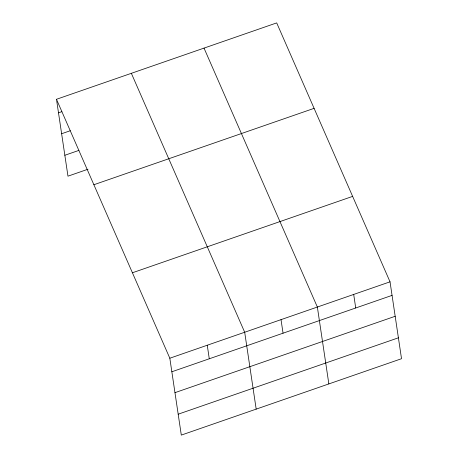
<?xml version="1.0" encoding="UTF-8"?>
<svg xmlns="http://www.w3.org/2000/svg" width="458" height="458" viewBox="0 0 458 458"><rect width="100%" height="100%" fill="white"/><g stroke="black" fill="none" stroke-linecap="round" stroke-linejoin="round"><path stroke-width="0.69" d="M56.477 99.289L276.695 22.9L390.033 281.83L401.523 358.711L181.305 435.1L169.821 358.219L56.477 99.289L67.967 176.17L88.022 169.214M58.504 112.834L61.847 111.678M61.63 133.736L70.32 130.719M64.847 155.268L78.885 150.401M93.879 184.734L314.096 108.346M132.419 272.773L352.631 196.385M169.821 358.219L390.033 281.83M171.842 371.77L392.054 295.381M174.967 392.666L395.18 316.278M178.185 414.198L398.397 337.809M204.022 48.107L317.36 307.037L328.85 383.918M131.354 73.314L244.692 332.25L256.182 409.126M353.696 294.437L355.723 307.982M281.023 319.644L283.05 333.189M207.256 345.235L209.277 358.78"/></g></svg>
